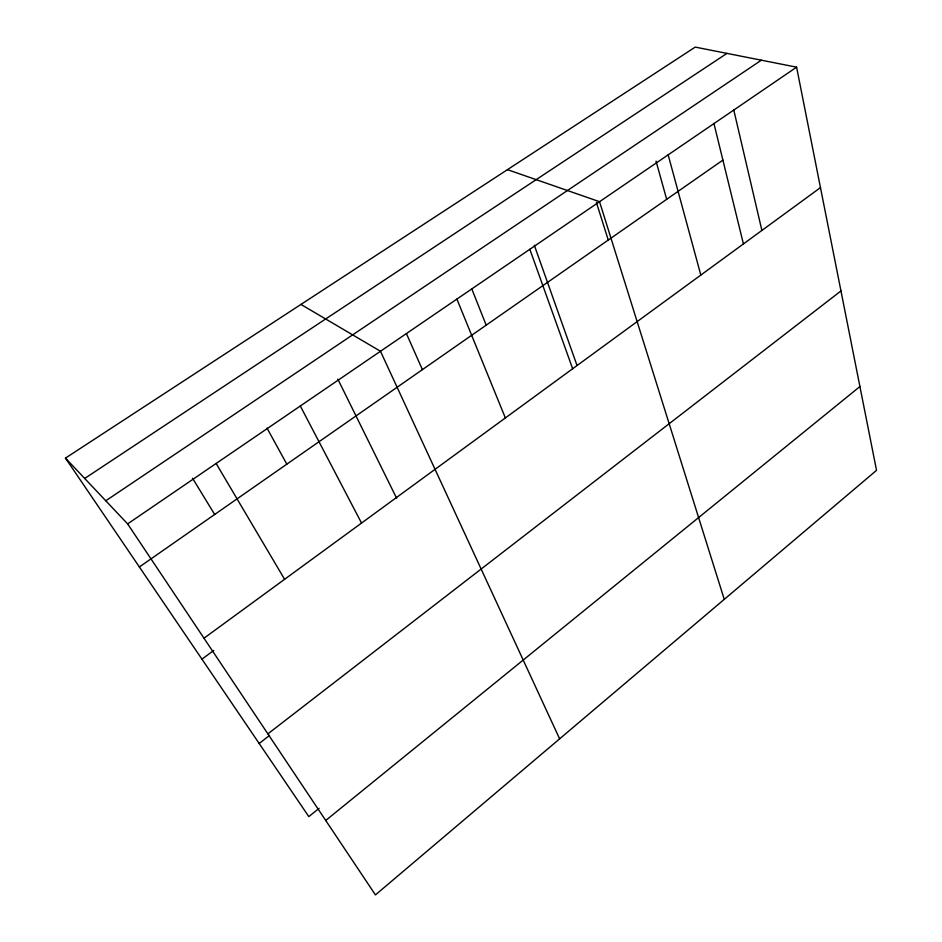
<?xml version="1.0" encoding="UTF-8"?>
<svg xmlns="http://www.w3.org/2000/svg" width="942" height="942" viewBox="0 0 942 942"><rect width="100%" height="100%" fill="white"/><g stroke="black" fill="none" stroke-linecap="round" stroke-linejoin="round"><path stroke-width="1.41" d="M325.72 820.47L859.916 386.55M319.103 808.33L308.823 816.62L65.469 458.106L695.243 47.1L796.591 67.165L876.531 470.341L375.446 894.9L127.629 523.893L65.469 458.106M267.881 733.865L840.959 290.937M259.18 743.473L269.577 735.431M201.941 659.153L213.763 650.451M203.99 638.217L820.47 187.623M139.381 566.978L722.903 160.105M127.629 523.893L796.591 67.165M105.787 500.779L761.371 60.194M84.698 478.454L726.965 53.376M507.455 169.654L599.536 201.694L724.257 599.359M300.945 304.431L380.474 351.26L559.63 738.846M192.557 478.242L214.67 514.473M216.13 463.464L284.602 579.295M267.01 428.092L286.815 464.171M300.31 405.99L361.54 523.057M337.872 379.202L396.641 498.236M406.438 333.621L422.405 369.629M456.894 299.085L505.359 417.942M471.659 288.57L486.19 325.155M529.84 249.277L572.654 368.758M534.326 245.273L576.999 365.414M596.38 202.4L608.261 240.045M656.044 161.164L666.677 199.315M668.161 154.841L700.824 275.064M713.906 123.378L743.391 243.825M733.783 110.037L761.89 230.437"/></g></svg>
